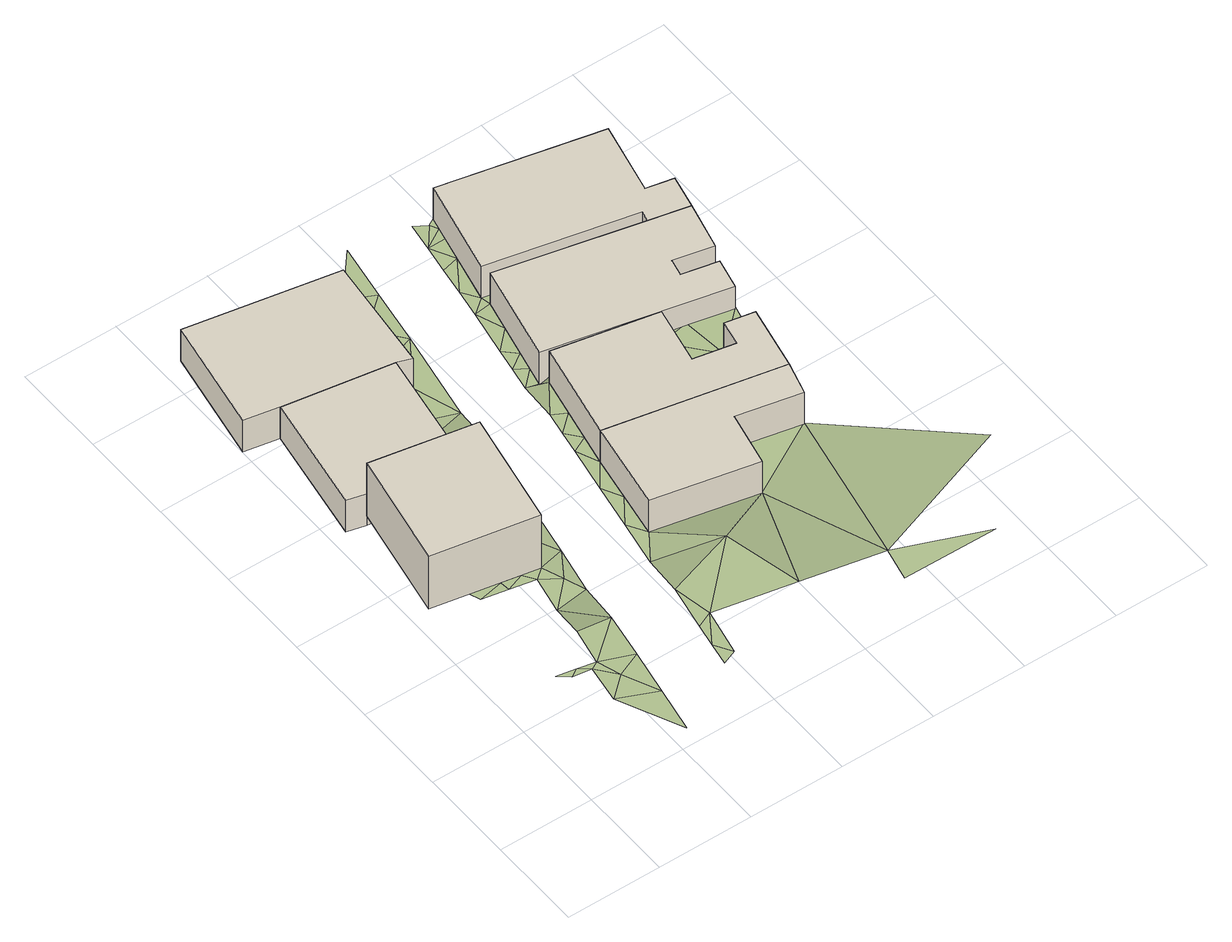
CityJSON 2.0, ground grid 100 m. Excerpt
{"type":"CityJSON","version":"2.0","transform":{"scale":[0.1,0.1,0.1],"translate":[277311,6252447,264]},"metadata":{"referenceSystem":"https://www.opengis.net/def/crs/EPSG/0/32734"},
"CityObjects":{
"building1":{"type":"Building","attributes":{"address":"Walmer Road Woodstock 7915 Cape Town","building":"house","building:levels":2,"building_height":6.9,"roof_height":21.54,"ground_height":14.64,"plus_code":"4FRW3CCW+6F8"},"geometry":[{"type":"Solid","lod":"1","boundaries":[[[[0,1,2,3]],[[1,4,5,2]],[[4,6,7,5]],[[6,0,3,7]],[[3,2,5,7]],[[6,4,1,0]]]]}]},
"building2":{"type":"Building","attributes":{"address":"Walmer Road Woodstock 7915 Cape Town","building":"house","building:levels":1,"building_height":4.1,"roof_height":17.48,"ground_height":13.38,"plus_code":"4FRW3CCW+7F4"},"geometry":[{"type":"Solid","lod":"1","boundaries":[[[[8,9,10,11]],[[9,12,13,10]],[[12,14,15,13]],[[14,16,17,15]],[[16,8,11,17]],[[11,10,13,15,17]],[[16,14,12,9,8]]]]}]},
"building3":{"type":"Building","attributes":{"address":"Walmer Road Woodstock 7915 Cape Town","building":"house","building:levels":1,"building_height":4.1,"roof_height":17.48,"ground_height":13.38,"plus_code":"4FRW3CCW+8F4"},"geometry":[{"type":"Solid","lod":"1","boundaries":[[[[18,19,20,21]],[[19,8,11,20]],[[8,16,17,11]],[[16,22,23,17]],[[22,24,25,23]],[[24,18,21,25]],[[21,20,11,17,23,25]],[[24,22,16,8,19,18]]]]}]},
"building4":{"type":"Building","attributes":{"address":"7 Walmer Road Woodstock 7915 Cape Town","building":"house","building:levels":1,"building_height":4.1,"roof_height":18.94,"ground_height":14.84,"plus_code":"4FRW3CCW+5HM"},"geometry":[{"type":"Solid","lod":"1","boundaries":[[[[26,27,28,29]],[[27,30,31,28]],[[30,32,33,31]],[[32,34,35,33]],[[34,36,37,35]],[[36,26,29,37]],[[29,28,31,33,35,37]],[[36,34,32,30,27,26]]]]}]},
"building5":{"type":"Building","attributes":{"address":"5 Walmer Road Woodstock 7915 Cape Town","building":"semidetached_house","building:levels":1,"building_height":4.1,"roof_height":18.94,"ground_height":14.84,"plus_code":"4FRW3CCW+6HF"},"geometry":[{"type":"Solid","lod":"1","boundaries":[[[[36,38,39,37]],[[38,40,41,39]],[[40,42,43,41]],[[42,44,45,43]],[[44,46,47,45]],[[46,48,49,47]],[[48,26,29,49]],[[26,36,37,29]],[[37,39,41,43,45,47,49,29]],[[26,48,46,44,42,40,38,36]]]]}]},
"building6":{"type":"Building","attributes":{"address":"3 Walmer Road Woodstock 7915 Cape Town","building":"house","building:levels":1,"building_height":4.1,"roof_height":17.66,"ground_height":13.56,"plus_code":"4FRW3CCW+7J6"},"geometry":[{"type":"Solid","lod":"1","boundaries":[[[[50,51,52,53]],[[51,54,55,52]],[[54,56,57,55]],[[56,58,59,57]],[[58,60,61,59]],[[60,62,63,61]],[[62,64,65,63]],[[64,66,67,65]],[[66,50,53,67]],[[53,52,55,57,59,61,63,65,67]],[[66,64,62,60,58,56,54,51,50]]]]}]},
"building7":{"type":"Building","attributes":{"address":"1 Walmer Road Woodstock 7915 Cape Town","building":"house","building:levels":1,"building_height":4.1,"roof_height":17.66,"ground_height":13.56,"plus_code":"4FRW3CCW+8J2"},"geometry":[{"type":"Solid","lod":"1","boundaries":[[[[66,68,69,67]],[[68,70,71,69]],[[70,72,73,71]],[[72,74,75,73]],[[74,76,77,75]],[[76,78,79,77]],[[78,50,53,79]],[[50,66,67,53]],[[67,69,71,73,75,77,79,53]],[[50,78,76,74,72,70,68,66]]]]}]},
"terrain1":{"type":"TINRelief","geometry":[{"type":"CompositeSurface","lod":"1","boundaries":[[[80,81,82]],[[82,81,83]],[[84,85,86]],[[83,86,87]],[[83,88,82]],[[85,87,86]],[[88,83,87]],[[89,88,87]],[[89,87,85]],[[90,91,92]],[[88,93,94]],[[92,91,95]],[[93,88,89]],[[94,93,96]],[[97,92,95]],[[98,99,100]],[[95,101,97]],[[99,98,102]],[[102,98,103]],[[103,104,102]],[[104,103,105]],[[106,104,105]],[[106,105,107]],[[96,93,108]],[[101,96,109]],[[107,110,106]],[[110,107,111]],[[112,110,111]],[[101,0,97]],[[108,109,96]],[[112,111,113]],[[113,114,112]],[[115,114,113]],[[101,109,0]],[[114,115,116]],[[116,115,117]],[[117,118,116]],[[118,117,119]],[[120,121,122]],[[119,123,118]],[[123,119,124]],[[125,0,109]],[[124,126,123]],[[108,125,109]],[[127,126,124]],[[126,127,128]],[[125,129,0]],[[128,127,130]],[[131,122,121]],[[122,131,132]],[[130,133,128]],[[133,130,134]],[[134,135,133]],[[129,125,136]],[[131,137,132]],[[138,135,134]],[[136,139,129]],[[135,138,140]],[[140,138,141]],[[142,140,141]],[[136,143,139]],[[140,142,144]],[[141,145,142]],[[139,143,145]],[[131,146,137]],[[145,147,142]],[[147,144,142]],[[145,143,147]],[[137,146,148]],[[147,149,144]],[[27,150,148]],[[131,151,146]],[[149,152,153]],[[148,146,27]],[[147,152,149]],[[150,27,154]],[[155,156,153]],[[157,150,154]],[[153,152,155]],[[26,157,154]],[[157,26,158]],[[159,155,152]],[[27,146,30]],[[155,159,160]],[[158,26,161]],[[161,162,158]],[[151,30,146]],[[160,159,163]],[[161,164,162]],[[164,165,162]],[[163,159,166]],[[163,166,167]],[[168,30,151]],[[164,48,165]],[[48,169,165]],[[48,54,169]],[[170,171,169]],[[169,54,170]],[[172,167,166]],[[48,173,54]],[[174,171,170]],[[171,174,175]],[[176,173,48]],[[175,174,177]],[[175,177,178]],[[168,179,180]],[[173,176,181]],[[168,182,30]],[[178,177,51]],[[183,181,176]],[[182,32,30]],[[184,185,178]],[[178,51,184]],[[183,176,186]],[[184,51,187]],[[188,185,184]],[[188,189,185]],[[186,190,183]],[[191,187,51]],[[188,192,189]],[[190,186,46]],[[192,188,193]],[[187,191,194]],[[195,192,196]],[[192,193,197]],[[192,197,196]],[[198,182,168]],[[199,194,191]],[[200,46,201]],[[201,202,200]],[[74,196,197]],[[46,203,190]],[[194,199,204]],[[200,203,46]],[[204,199,205]],[[205,206,204]],[[207,208,209]],[[210,207,209]],[[209,211,210]],[[212,206,205]],[[213,203,200]],[[211,214,210]],[[214,211,215]],[[200,216,213]],[[217,214,215]],[[215,218,217]],[[206,212,219]],[[218,220,217]],[[221,220,218]],[[220,221,222]],[[222,221,223]],[[219,212,224]],[[223,225,222]],[[225,223,226]],[[227,228,229]],[[226,230,225]],[[230,226,231]],[[224,232,219]],[[230,231,233]],[[234,230,233]],[[235,234,233]],[[232,224,236]],[[235,237,234]],[[237,235,238]],[[239,237,238]],[[238,240,239]],[[240,241,239]],[[242,241,240]],[[241,242,243]],[[243,242,244]],[[245,243,244]],[[246,245,244]],[[246,247,245]],[[247,246,248]],[[248,249,247]]]}]}
},
"vertices":[
[1221,2379,133],[1446,3591,133],[1446,3591,823],[1221,2379,823],[358,3789,133],[358,3789,823],[134,2578,133],[134,2578,823],
[365,5071,7],[166,3840,7],[166,3840,417],[365,5071,417],[358,3789,7],[358,3789,417],[1297,3659,7],[1297,3659,417],[1496,4891,7],[1496,4891,417],
[215,6333,7],[6,5141,7],[6,5141,417],[215,6333,417],[1647,4836,7],[1647,4836,417],[1783,6048,7],[1783,6048,417],
[2376,3065,153],[2221,2143,153],[2221,2143,563],[2376,3065,563],[3299,1919,153],[3299,1919,563],[3419,2496,153],[3419,2496,563],[4085,2357,153],[4085,2357,563],[4179,2710,153],[4179,2710,563],
[4313,3383,153],[4313,3383,563],[4008,3443,153],[4008,3443,563],[3957,3182,153],[3957,3182,563],[3529,3267,153],[3529,3267,563],[3651,3878,153],[3651,3878,563],[2579,4089,153],[2579,4089,563],
[4264,4911,25],[2788,5237,25],[2788,5237,435],[4264,4911,435],[2566,4220,25],[2566,4220,435],[4417,3821,25],[4417,3821,435],[4488,4146,25],[4488,4146,435],[4116,4227,25],[4116,4227,435],[4154,4402,25],[4154,4402,435],[4564,4313,25],[4564,4313,435],[4682,4821,25],[4682,4821,435],
[4757,5171,25],[4757,5171,435],[4475,5231,25],[4475,5231,435],[4639,5991,25],[4639,5991,435],[2985,6346,25],[2985,6346,435],[2769,5344,25],[2769,5344,435],[4287,5019,25],[4287,5019,435],
[488,1181,254],[600,1091,254],[685,1143,254],[798,1061,254],[1046,2,254],[1131,486,254],[740,665,254],[962,860,254],[881,1106,254],[1215,970,254],[528,2506,133],[570,2393,133],[828,2451,133],[1300,1453,254],[957,1499,254],[839,2342,133],[1032,1892,133],[1025,2415,133],[580,3749,133],[556,3762,133],[555,3753,133],[1109,2291,133],[599,3756,133],[604,3744,133],[621,3753,133],[629,3740,133],[642,3750,133],[653,3735,133],[1384,1937,133],[1304,2158,133],[685,3744,133],[703,3726,133],[729,3738,133],[752,3717,133],[772,3732,133],[789,3711,133],[815,3726,133],[827,3704,133],[858,3720,133],[864,3697,133],[1766,409,270],[1916,471,270],[1808,649,270],[901,3714,133],[902,3690,133],[1469,2421,153],[950,3707,133],[977,3676,133],[1000,3700,133],[1300,2804,133],[1052,3663,133],[2014,968,270],[1850,890,270],[1099,3687,133],[1151,3645,133],[1198,3673,133],[1553,2904,153],[1935,1371,270],[1249,3627,133],[1373,3198,133],[1297,3659,133],[1347,3609,133],[1421,3732,153],[1638,3388,153],[1347,3967,133],[1446,3591,153],[2673,1613,270],[1723,3872,153],[2019,1851,153],[1396,4275,7],[2103,2332,153],[2863,799,270],[1807,4355,25],[1432,4496,25],[2298,2604,153],[1647,4836,25],[1496,4891,25],[2187,2813,153],[2271,3294,153],[1976,5323,25],[1692,5233,25],[2438,3380,153],[2313,3534,153],[1736,5631,25],[2501,3696,153],[2355,3775,153],[2067,5911,25],[1783,6048,25],[3711,631,270],[2439,4256,25],[2609,4416,25],[2481,4496,25],[2158,6500,25],[2762,4178,153],[2651,4611,25],[2523,4737,25],[2971,4011,153],[2720,4924,25],[2607,5217,25],[3639,279,270],[4622,262,279],[2957,4136,153],[4085,2357,166],[3224,4078,153],[2768,5344,25],[2653,5509,25],[3258,3955,153],[2964,5302,25],[2877,5845,25],[2698,5801,25],[3492,4021,153],[3157,5155,25],[2743,6093,25],[2931,6096,25],[3160,5260,25],[2788,6385,25],[2915,6307,25],[2958,6221,25],[5252,1183,279],[3341,5115,25],[4008,3443,166],[3529,3266,153],[3957,3182,166],[3954,3921,166],[3528,5182,25],[3526,5074,25],[3718,5141,25],[3260,6309,25],[3230,6294,25],[3278,6283,25],[3341,6293,25],[3376,6262,25],[3874,4997,25],[4417,3821,166],[3422,6276,25],[3436,6249,25],[4313,3383,166],[3463,6268,25],[3496,6236,25],[3908,5100,49],[3503,6260,25],[3556,6224,25],[3584,6243,25],[3616,6211,25],[4069,4954,49],[3665,6227,25],[3676,6198,25],[4116,4227,49],[4488,4146,166],[4154,4402,49],[3746,6211,25],[3736,6185,25],[4287,5019,49],[3797,6172,25],[3827,6194,25],[3857,6159,25],[4264,4911,49],[3907,6178,49],[3954,6138,49],[4037,6151,49],[4052,6117,49],[4102,6138,49],[4150,6096,49],[4167,6125,49],[4199,6086,49],[4232,6112,49],[4248,6075,49],[4297,6099,49],[4345,6054,49],[4427,6072,49]
]}
